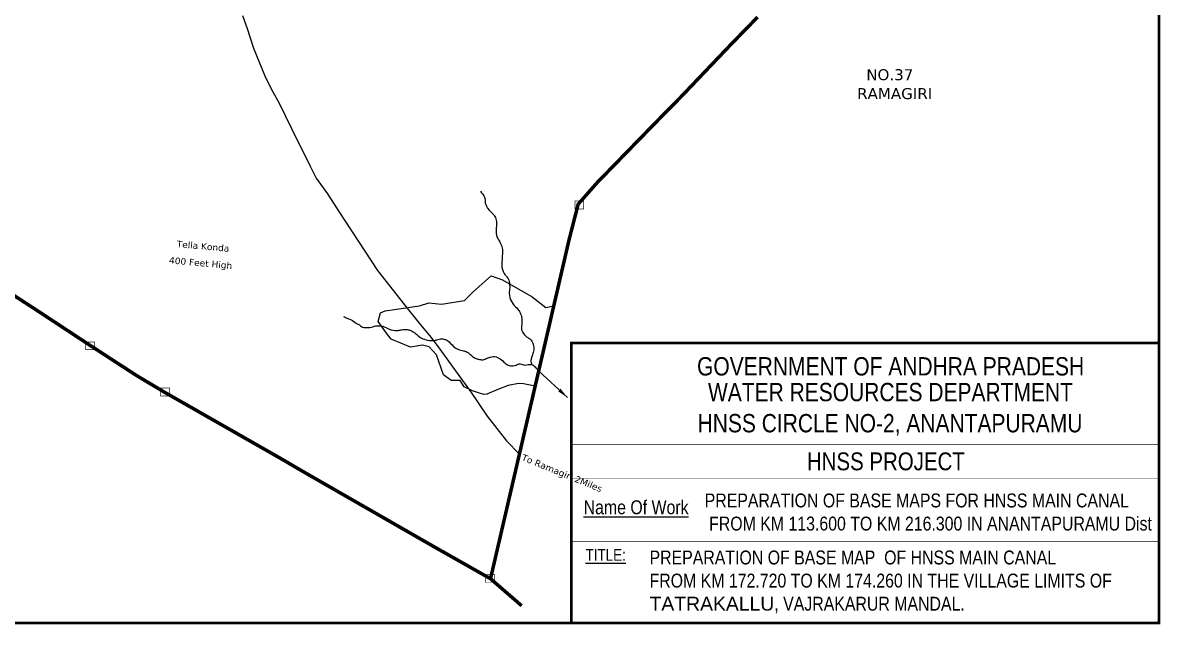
# Model space of a CAD drawing. Header units: inches. Extents: x 749320 to 763590, y 1655511 to 1661473.
# Drawn here: x 760989 to 763590, y 1655511 to 1656886 of the extents above; entities that cross this region are included whole.
import ezdxf

# ---------------------------------------------------------------- set-up
doc = ezdxf.new("R2010")
doc.units = ezdxf.units.IN
doc.header["$MEASUREMENT"] = 0
doc.linetypes.add('ACAD_ISO02W100', pattern=[15, 12, -3])
for name, color, linetype in [('FRAME 025', 7, 'Continuous'), ('HILL', 223, 'Continuous'), ('ROADS', 6, 'Continuous'), ('STRUCTURE', 5, 'Continuous'), ('TANKS-STREAM', 4, 'Continuous'), ('TITLEBLOCK', 7, 'Continuous'), ('VILLAGE BOUNDRY', 5, 'Continuous'), ('VILLAGE STONES', 240, 'Continuous')]:
    doc.layers.add(name, color=color, linetype=linetype)
doc.styles.add('ARIALN', font='ARIALN_1.TTF')
doc.styles.get("Standard").update_dxf_attribs({"font": 'verdana_0.ttf'})
doc.dimstyles.get("Standard").update_dxf_attribs({"dimtxt": 0.18, "dimasz": 0.18, "dimexe": 0.18, "dimexo": 0.0625, "dimgap": 0.09, "dimtad": 0, "dimtih": 1, "dimtoh": 1, "dimdec": 4, "dimzin": 0, "dimdsep": 46, "dimtxsty": 'Standard', "dimcen": 0.09, "dimadec": 0, "dimazin": 0, "dimtfac": 1, "dimtdec": 4, "dimtofl": 0, "dimtmove": 0, "dimatfit": 3, "dimfxl": 0, "dimtolj": 1, "dimtzin": 0, "dimarcsym": 0})

msp = doc.modelspace()

# ---------------------------------------------------------------- linework, layer by layer
at = {"layer": 'FRAME 025', "lineweight": -3, "const_width": 1}
for points in [[(762243.3, 1655922.5), (763586.7, 1655922.5)], [(762243.3, 1655844.4), (763586.7, 1655844.4)], [(762243.3, 1655700.8), (763586.7, 1655700.8)]]:
    msp.add_lwpolyline(points, dxfattribs=at)
at = {"layer": 'HILL'}
msp.add_lwpolyline([(762160.7, 1656055.3), (762133.6, 1656060.8), (762122.5, 1656061.9), (762098.8, 1656056.6), (762075.3, 1656047.6), (762050, 1656037), (762043.1, 1656036.1), (762033.6, 1656039.4), (762017, 1656044.8), (761998.4, 1656053.9), (761988.7, 1656068.4), (761968.8, 1656068.6), (761950.9, 1656081.5), (761934.9, 1656126.8), (761918.3, 1656145.6), (761903.2, 1656148.9), (761875.1, 1656144.2), (761831.2, 1656162.5), (761820.5, 1656176.9), (761801.4, 1656203.1), (761806.5, 1656223.1), (761817.2, 1656227.9), (761896.2, 1656239), (761917.7, 1656246.1), (761946.4, 1656243.1), (761998.7, 1656251.1), (762018.8, 1656271.1), (762059.8, 1656307.6), (762086, 1656298.5), (762153.3, 1656259.3), (762184.7, 1656235.5), (762203, 1656238.7)], dxfattribs=at)
at = {"layer": 'ROADS'}
msp.add_lwpolyline([(761491, 1656902.3), (761501.7, 1656873), (761516.3, 1656827.9), (761542.5, 1656764.7), (761557.9, 1656733.4), (761574.4, 1656703.5), (761603.1, 1656644.2), (761646.4, 1656557.9), (761659.7, 1656530.5), (761685.6, 1656495), (761711.4, 1656454.5), (761800.3, 1656319.4), (761861.9, 1656241.5), (761898, 1656195.3), (761919, 1656170.9), (761936.3, 1656148.5), (761994.7, 1656068.1), (762012.3, 1656043.1), (762051.1, 1655986.6), (762095.3, 1655930.4), (762124.4, 1655900.1)], dxfattribs=at)
at = {"layer": 'STRUCTURE', "color": 5, "const_width": 6}
for points in [[(749323.3, 1661469.5), (763586.7, 1661469.5), (763586.7, 1655514.4), (749323.3, 1655514.4)], [(762243.5, 1656154.3), (763586.7, 1656154.3), (763586.7, 1655514.4), (762243.5, 1655514.4)]]:
    msp.add_lwpolyline(points, close=True, dxfattribs=at)
at = {"layer": 'TANKS-STREAM'}
for points in [[(760352.2, 1656664.5), (760355.7, 1656670.3), (760357.9, 1656679.5), (760357.6, 1656687), (760360.2, 1656696.8), (760367.6, 1656711.4), (760366.7, 1656726.1), (760362.1, 1656741.3), (760361.9, 1656747.3), (760360.7, 1656757), (760366, 1656775.9), (760374.2, 1656800.4), (760375.3, 1656817.4), (760369.7, 1656836.2), (760369, 1656843.9), (760376.4, 1656862), (760378.9, 1656869.9), (760381.2, 1656884.9), (760380.2, 1656897.7), (760380.6, 1656905.8), (760382.8, 1656910.7), (760389.7, 1656923.2), (760394.9, 1656935.8), (760396.1, 1656951.3), (760399.8, 1656960.4), (760407.9, 1656967.6), (760416.2, 1656971.2), (760426.4, 1656978), (760433.9, 1656983.1), (760440.8, 1656990.7), (760449.2, 1657005.2), (760460.8, 1657015.9), (760472.9, 1657021.9), (760480.4, 1657027.9), (760486.9, 1657041.8), (760493.9, 1657050.8), (760509.6, 1657059.1), (760521.9, 1657068.6), (760533.5, 1657084.9), (760541.3, 1657096.7), (760546.6, 1657101), (760555.8, 1657106.7), (760564.7, 1657115.9), (760570.1, 1657123.8), (760574, 1657133.1), (760576.5, 1657137.8), (760583.3, 1657146.8), (760590, 1657154.7), (760597.9, 1657161.6), (760601.7, 1657165.8), (760608.7, 1657169.5), (760618.1, 1657177.3), (760625.5, 1657184.4), (760629.9, 1657193.3), (760639.8, 1657202.2), (760647.6, 1657205.4), (760654.3, 1657208.9), (760661.4, 1657214.6), (760668.4, 1657223), (760676, 1657228.8), (760681.9, 1657233.9), (760690.2, 1657236.6), (760698.8, 1657238.9), (760709.7, 1657244.8), (760719.2, 1657256.1), (760725, 1657259.4), (760730.5, 1657261.6), (760736.8, 1657263.6), (760749.2, 1657271.3), (760755.8, 1657278.9), (760760.3, 1657285.6), (760765.2, 1657290.1), (760770.7, 1657292.2), (760775.1, 1657293.1), (760782.2, 1657299.5), (760784.4, 1657302.7), (760788, 1657304.7), (760792.8, 1657306.7), (760806, 1657313.7), (760814.5, 1657325), (760817.3, 1657333), (760818.6, 1657342.7), (760823.4, 1657352.6), (760828, 1657357.3), (760833.7, 1657366.4), (760834.3, 1657382.1), (760837.2, 1657390.6), (760845.2, 1657399.1), (760852.1, 1657409.4), (760855, 1657418.6), (760859.5, 1657426.4), (760863.8, 1657431), (760872.5, 1657436), (760875.1, 1657440.6), (760878.9, 1657445.9), (760885.2, 1657458.1), (760886.5, 1657467.9), (760887, 1657470.9), (760887.5, 1657471.5), (760888.6, 1657479.5), (760890.2, 1657483.6), (760895.3, 1657493.1), (760904.9, 1657503.1), (760910.3, 1657511.7), (760914.3, 1657527), (760912, 1657542), (760913.3, 1657550), (760920.7, 1657563.2), (760925.9, 1657572.8), (760930.3, 1657578.7), (760933.5, 1657587.9), (760928.9, 1657616.6), (760925, 1657624.5), (760924.2, 1657631.4), (760925.4, 1657638.7), (760925.1, 1657643), (760924.1, 1657651.7), (760923, 1657662.4), (760928.7, 1657673.3), (760932.9, 1657680.4), (760936.1, 1657693.7), (760935.9, 1657700), (760935.1, 1657707), (760937, 1657713.5), (760938.5, 1657717.1), (760944.5, 1657721.7), (760947.9, 1657724.9), (760953.5, 1657727.6), (760959.6, 1657731.2), (760964.2, 1657738.2), (760967.6, 1657744), (760979.7, 1657750), (760991.7, 1657751.6), (761001.3, 1657754.1), (761009.4, 1657760.2), (761015.1, 1657765), (761016.9, 1657768.6), (761019, 1657774.1), (761022.6, 1657778.9), (761029, 1657783.8), (761036.7, 1657785.8), (761044.1, 1657785.8), (761052.8, 1657784.1), (761059.7, 1657782.8), (761065.6, 1657784.1), (761070.9, 1657786), (761078.3, 1657786.2), (761082.8, 1657784.8), (761089, 1657783.3), (761093.6, 1657783.1), (761099.8, 1657784.1), (761112.2, 1657793.7), (761122, 1657803.9), (761129.2, 1657819.6), (761133.1, 1657832.1), (761135.7, 1657839.1), (761141.7, 1657847.9), (761148.5, 1657852.7), (761156.7, 1657858.1), (761164.1, 1657864.7), (761169.5, 1657873.1), (761173.4, 1657878.2), (761178.1, 1657882.2), (761195.7, 1657891.2), (761205.1, 1657897.9), (761209.6, 1657904.7), (761212.1, 1657911.9), (761216.5, 1657919), (761222.8, 1657934.3), (761228.6, 1657944.2), (761233.1, 1657947.2), (761246.9, 1657958.8), (761250.7, 1657964), (761256.9, 1657976.3), (761261.6, 1657983.8), (761267.3, 1657987.6), (761273.7, 1657989.8), (761278.7, 1657992.3), (761286.1, 1657997.3), (761291.1, 1658001.3), (761304.6, 1658016.8), (761311.2, 1658035.6), (761318.8, 1658047), (761330.1, 1658051.9), (761334.4, 1658054.8), (761336.9, 1658056.9), (761343.6, 1658063.6), (761348.4, 1658070.8), (761350.9, 1658082.3), (761353.1, 1658097.2), (761357.3, 1658107.4), (761368.2, 1658119.8), (761375.4, 1658125.1), (761381.7, 1658131.4), (761390.1, 1658146.3), (761393.4, 1658156.4), (761396.2, 1658168), (761402, 1658181.6), (761407.1, 1658187.1), (761412.9, 1658191.5), (761418, 1658193.5), (761425, 1658191.9), (761435.2, 1658185.9), (761441, 1658179.3), (761451.6, 1658161.7), (761460.2, 1658155.2), (761471.3, 1658153.9), (761486, 1658152.2), (761494.5, 1658150.1), (761505.4, 1658146), (761517.8, 1658143.8), (761529.7, 1658139), (761537.4, 1658132.2), (761546.1, 1658126.2), (761557.4, 1658119.1), (761562.7, 1658115.7), (761569.1, 1658113.3), (761581.8, 1658112.4), (761591.1, 1658110.6), (761599.5, 1658107.7), (761605.2, 1658104.8), (761608, 1658101.4), (761611.7, 1658097), (761621.1, 1658089.7), (761625.8, 1658086.4), (761631.2, 1658083.5), (761639.1, 1658082.7), (761647.1, 1658080.9), (761654.5, 1658078.1), (761662, 1658074.5), (761669.7, 1658067.3), (761686.3, 1658057.2), (761700.1, 1658053.6), (761707.6, 1658050.4), (761715.9, 1658045.5), (761721.3, 1658039.8), (761725.4, 1658034.6), (761738.1, 1658017.8), (761747.9, 1658008.7), (761752.7, 1658005), (761757.2, 1658001.4), (761760.9, 1657999), (761779.1, 1657992.1), (761789, 1657991.3), (761802.2, 1657987.8), (761809.5, 1657985.2), (761822.7, 1657973.6), (761834.4, 1657960.3), (761842.2, 1657953.6), (761855.9, 1657946.1), (761877.4, 1657936.5), (761892.6, 1657932.5), (761901, 1657931.6), (761912.5, 1657926.9), (761921.3, 1657923.5), (761929, 1657917), (761940.3, 1657905.8), (761951.4, 1657896.4), (761975.9, 1657882.5), (761989, 1657879.8), (762006.9, 1657872.8), (762018, 1657865.5), (762026.7, 1657855.2), (762044.6, 1657836.9), (762057.7, 1657827.3), (762074.4, 1657818.1), (762087.4, 1657815.2), (762093.8, 1657813.8), (762107.4, 1657808.4), (762115.4, 1657801.7), (762118.6, 1657798.9), (762128.1, 1657789.5), (762141.1, 1657779.2), (762161.1, 1657768.1), (762183.3, 1657763.3), (762187.8, 1657762.6), (762204.8, 1657755.9), (762212.7, 1657749.1), (762216.1, 1657744.3), (762226.2, 1657735.3), (762244.6, 1657721.9), (762282.3, 1657700.9), (762300.9, 1657696), (762311.8, 1657693), (762322.7, 1657691.7), (762336.1, 1657688.1), (762350.2, 1657682.8), (762363.7, 1657672.5), (762375.4, 1657663.9), (762390.2, 1657656.5), (762403.4, 1657650.6), (762420.8, 1657646.4), (762429.2, 1657644.5), (762435.3, 1657641), (762442.5, 1657638.9), (762452.8, 1657632.4), (762463.7, 1657619.4), (762469.7, 1657614.1), (762477.1, 1657608), (762487.1, 1657601.6), (762499.1, 1657596.6), (762508, 1657592.4), (762519.7, 1657588.9), (762532.6, 1657584.7), (762545.4, 1657578.3), (762553.5, 1657572.6), (762557.9, 1657566.8), (762564.3, 1657561.1), (762578.1, 1657552.4), (762590.4, 1657547.1), (762603.6, 1657545.7), (762620.5, 1657542.8), (762633.2, 1657537), (762640.7, 1657530.9), (762653.2, 1657524.1), (762668.6, 1657518.3), (762683.6, 1657516.6), (762691, 1657517.2), (762696.4, 1657516.7), (762702.4, 1657516), (762711.4, 1657513.9), (762716.8, 1657510.6), (762723.4, 1657505.2), (762730.3, 1657499.4), (762736.3, 1657494.3), (762743.6, 1657490.5), (762753.6, 1657485.7), (762761.5, 1657483.3), (762772.8, 1657481.3), (762783.8, 1657479.7), (762792.1, 1657476.3), (762795.9, 1657473.6), (762803.2, 1657468.3), (762810.1, 1657462.6), (762818.7, 1657456.9), (762827, 1657452.8), (762833.1, 1657450.4), (762842.2, 1657449.6), (762855, 1657448.9), (762861.3, 1657448.1), (762867.5, 1657445.7), (762872.5, 1657443.5), (762877.6, 1657440.5), (762880.6, 1657438), (762890.5, 1657429.7), (762896.8, 1657425.8), (762909.2, 1657421.9), (762911.9, 1657421.5), (762918.7, 1657420.8), (762924.9, 1657420), (762933.7, 1657417.3), (762938, 1657414.9), (762940.7, 1657412.8), (762946.2, 1657407.6), (762952.5, 1657403.5), (762963.7, 1657397.3), (762972.8, 1657394.5), (762983.4, 1657394.5), (762992, 1657392.5), (762998.1, 1657388.6), (763002.5, 1657385.2), (763010, 1657378.6), (763016.8, 1657373.7), (763021.2, 1657371), (763029.6, 1657367.6), (763042.6, 1657364.9), (763049.3, 1657364.8), (763055.4, 1657363.9), (763059.5, 1657363.1), (763067.5, 1657357.5), (763072, 1657352.8), (763075.1, 1657349.2), (763086, 1657344.5), (763095.3, 1657343.7), (763102.2, 1657344.3), (763107.6, 1657344.6), (763112, 1657343.7), (763116.1, 1657340), (763121, 1657336), (763126, 1657332.9), (763132.9, 1657331.5), (763137.8, 1657331.9), (763139.8, 1657331.5), (763139.2, 1657326.2), (763138.4, 1657320.5), (763140, 1657316.9), (763141.5, 1657310.6), (763142.2, 1657307.1), (763141.4, 1657305.7), (763139.1, 1657300), (763137.7, 1657295.8), (763137.4, 1657293), (763139, 1657289.5), (763141.3, 1657285.5), (763141.9, 1657282.8), (763141.9, 1657278.8)], [(762035.3, 1656500.7), (762044.6, 1656487), (762046.1, 1656479.8), (762046.1, 1656477.3), (762047.3, 1656471.9), (762049.1, 1656466.5), (762063.2, 1656450.2), (762068, 1656443.5), (762072.1, 1656431.4), (762071.8, 1656421.8), (762071.5, 1656403.6), (762073.2, 1656396.7), (762080.8, 1656383.1), (762085.1, 1656370.8), (762085.9, 1656359.1), (762084.1, 1656332.5), (762090, 1656313), (762096.1, 1656305), (762100.2, 1656297.3), (762102.2, 1656287.9), (762101.6, 1656262.8), (762107.6, 1656246.3), (762118.6, 1656234.1), (762124.8, 1656225.8), (762129.1, 1656214.7), (762130.1, 1656199.5), (762129, 1656187.3), (762133.8, 1656175.5), (762143.4, 1656166.5), (762149.6, 1656162.3), (762153, 1656158.3), (762157.4, 1656138.4), (762154.3, 1656127.2), (762152.9, 1656122.5), (762150.8, 1656114.2), (762152.5, 1656104.8)], [(761722.6, 1656214.7), (761730.7, 1656210.6), (761736.4, 1656208.7), (761748.7, 1656201), (761758.5, 1656195.3), (761768.7, 1656189.7), (761775.6, 1656189.4), (761789.4, 1656190.9), (761795.1, 1656193.4), (761800.5, 1656193.5), (761806.1, 1656193), (761811.9, 1656192.2), (761825.3, 1656186.4), (761832.2, 1656183.9), (761847.2, 1656183), (761855.3, 1656184.5), (761868.2, 1656184.9), (761876.3, 1656182.3), (761882.9, 1656178.8), (761892, 1656171.3), (761900.6, 1656165.2), (761914.6, 1656160.8), (761930.9, 1656159.9), (761937.7, 1656161.8), (761944.3, 1656163.3), (761953.8, 1656162.4), (761960.1, 1656159.7), (761974, 1656146.1), (761984.9, 1656139.5), (761996.3, 1656136.4), (762003, 1656134.3), (762009.3, 1656130.3), (762017.4, 1656123.4), (762025.3, 1656118.6), (762033, 1656116.6), (762041.9, 1656115.7), (762050.7, 1656119.6), (762057.9, 1656121.6), (762064.5, 1656123), (762077.3, 1656119.8), (762089, 1656110.5), (762098.5, 1656103.5), (762110.1, 1656102.1), (762116.8, 1656103.7), (762121.6, 1656105.7), (762126.2, 1656106.3), (762131.9, 1656104.6), (762137.2, 1656103.7), (762144.5, 1656104.7), (762151.5, 1656105), (762156.2, 1656103.1), (762160.3, 1656099.7), (762164.3, 1656095.5), (762168.7, 1656090.8)]]:
    msp.add_spline(points, degree=3, dxfattribs=at)
at = {"layer": 'VILLAGE BOUNDRY', "linetype": 'ACAD_ISO02W100', "ltscale": 2, "const_width": 8}
for points in [[(762669, 1656898.8), (762609.6, 1656837.9), (762496.9, 1656719.7), (762445, 1656667), (762391.7, 1656612.4), (762301.9, 1656520.2), (762258.9, 1656471.3), (762238.4, 1656391.6), (762184.5, 1656158.9), (762058.4, 1655615.4), (761919, 1655694.4), (761638.7, 1655855.2), (761578, 1655890.6), (761312.6, 1656041.9), (761250, 1656079.2), (761142.1, 1656149.2), (761019.6, 1656229.8), (760911.3, 1656300.1)], [(762058.4, 1655615.4), (762129.6, 1655553.7)]]:
    msp.add_lwpolyline(points, dxfattribs=at)
at = {"layer": 'VILLAGE STONES', "const_width": 1.5}
for points in [[(762251.5, 1656478.5), (762271.7, 1656478.5), (762271.7, 1656460.5), (762251.5, 1656460.5), (762251.5, 1656478.5)], [(761133, 1656156.5), (761153.2, 1656156.5), (761153.2, 1656138.5), (761133, 1656138.5), (761133, 1656156.5)], [(761304.2, 1656051.1), (761324.5, 1656051.1), (761324.5, 1656033.1), (761304.2, 1656033.1), (761304.2, 1656051.1)], [(762047.6, 1655624.8), (762067.8, 1655624.8), (762067.8, 1655606.8), (762047.6, 1655606.8), (762047.6, 1655624.8)]]:
    msp.add_lwpolyline(points, dxfattribs=at)

# ---------------------------------------------------------------- texts
at = {"layer": 'ROADS'}
msp.add_text('To Ramagiri 2Miles', height=15, rotation=337.8526, dxfattribs=at).set_placement((762128.1, 1655886.9))
at = {"layer": 'TITLEBLOCK', "extrusion": (0.000201441, 0.004807, 0.999988), "style": 'ARIALN'}
for s, height, p in [('GOVERNMENT OF ANDHRA PRADESH ', 41.901, (762530.6, 1656060, 8107.7)), ('WATER RESOURCES DEPARTMENT  ', 41.901, (762555.6, 1656001.2, 8106.9)), ('HNSS CIRCLE NO-2, ANANTAPURAMU', 41.901, (762531.9, 1655930.1, 8106.6)), ('HNSS PROJECT', 40.805, (762781.9, 1655843.4, 8108.4)), ('%%UName Of Work', 31.684, (762271.3, 1655743, 8108.8)), ('%%UTITLE:', 26.74, (762275.8, 1655636.5, 8108.9))]:
    msp.add_text(s, height=height, rotation=359.9999, dxfattribs=at).set_placement(p)
at = {"layer": 'TITLEBLOCK', "extrusion": (0.000201441, 0.004807, 0.999988), "insert": (762548.1, 1655810.1, -3.7), "char_height": 31.684, "width": 1022.728, "attachment_point": 1, "text_direction": (1, -1e-06, -0.000201), "style": 'ARIALN'}
msp.add_mtext('PREPARATION OF BASE MAPS FOR HNSS MAIN CANAL\\P FROM KM 113.600 TO KM 216.300 IN ANANTAPURAMU Dist', dxfattribs=at)
at = {"layer": 'TITLEBLOCK', "insert": (762422, 1655679.8), "char_height": 31.6842, "width": 1153.577, "attachment_point": 1, "rotation": 359.9999, "style": 'ARIALN'}
msp.add_mtext('PREPARATION OF BASE MAP  OF HNSS MAIN CANAL  \\PFROM KM {\\C1;172.720} TO KM {\\C1;174.260 }IN THE VILLAGE LIMITS OF {\\fArial|b0|i0|c0|p34;\\C1;TATRAKALLU}, VAJRAKARUR MANDAL.', dxfattribs=at)
at = {"layer": 'VILLAGE STONES'}
for s, p in [('    NO.37', (762873.7, 1656754.7)), ('RAMAGIRI', (762896.6, 1656711.5))]:
    msp.add_text(s, height=25.11, dxfattribs=at).set_placement(p)
at = {"layer": 'VILLAGE STONES', "color": 0}
for s, p in [('Tella Konda', (761340.5, 1656373.2)), ('400 Feet High', (761322.9, 1656336.1))]:
    msp.add_text(s, height=14.998, rotation=354.8612, dxfattribs=at).set_placement(p)

# ---------------------------------------------------------------- leaders
at = {"layer": 'TANKS-STREAM', "color": 5}
msp.add_leader([(762234.1, 1656029.6), (762168.5, 1656090.5)], dimstyle='Standard', override={"dimasz": 25, "dimgap": 0.09, "dimtad": 0}, dxfattribs=at)

doc.saveas('drawing.dxf')
